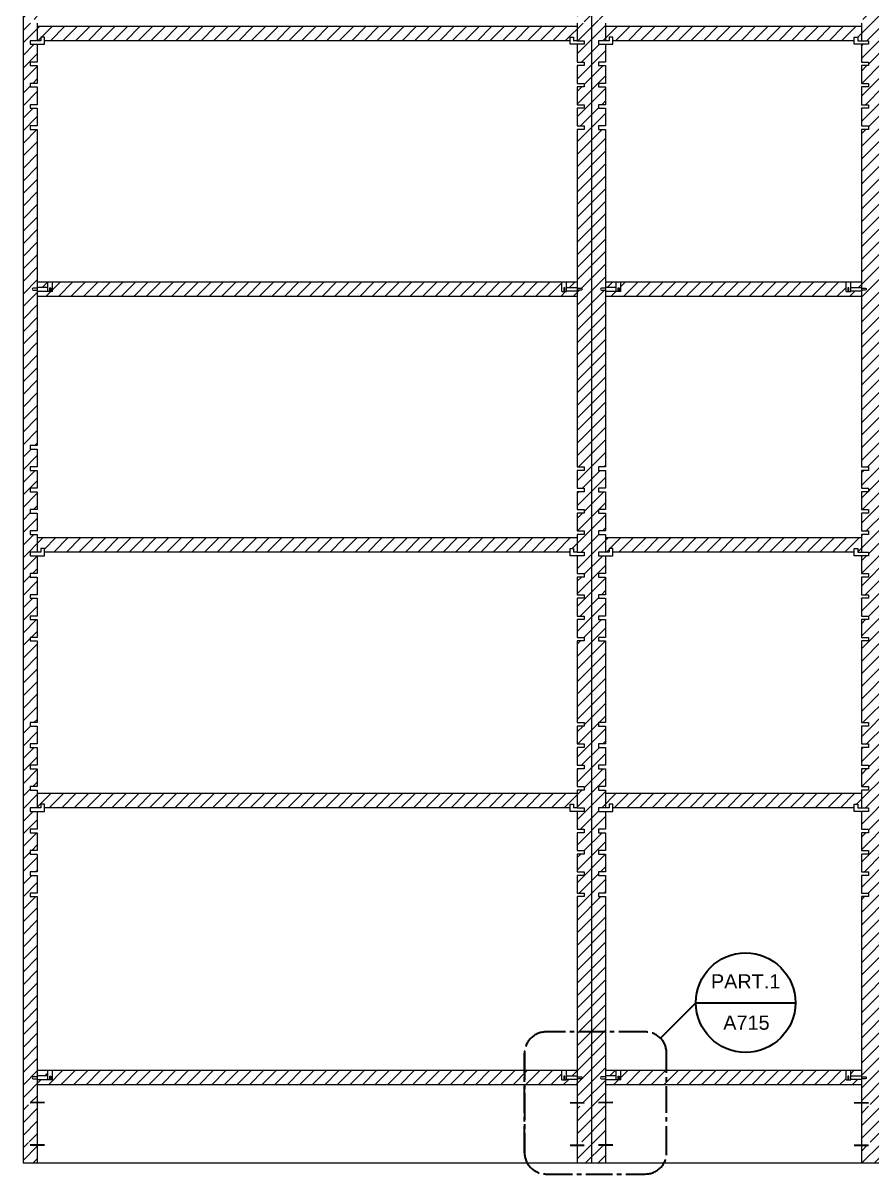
# Model space of a CAD drawing. Header units: inches. Extents: x -463 to 1011, y 264 to 964.
# Drawn here: x -74.3 to 45.2, y 344.5 to 506.6 of the extents above; entities that cross this region are included whole.
import ezdxf
from ezdxf.enums import TextEntityAlignment as Align

# ---------------------------------------------------------------- set-up
doc = ezdxf.new("R2010")
doc.units = ezdxf.units.IN
doc.header["$MEASUREMENT"] = 0
doc.linetypes.add('CENTER2', pattern=[1.125, 0.75, -0.125, 0.125, -0.125])
doc.layers.add('A-LINE-GRPH', color=7, linetype='Continuous', lineweight=13)
doc.layers.add('A-SECT A-MCUT', color=7, linetype='Continuous', lineweight=35)
doc.styles.add('ARIAL', font='Arial.ttf')

# ---------------------------------------------------------------- blocks, each defined once
blk = doc.blocks.new('SECT PARTICOLARI')
at = {"layer": 'A-SECT A-MCUT'}
for q in [(9.12, 9.36), (28.12, 14.36)]:
    blk.add_line((14.12, 14.36), q, dxfattribs=at)
at = {"layer": 'A-SECT A-MCUT', "linetype": 'CENTER2', "ltscale": 5}
blk.add_lwpolyline([(-10, -6.76, 0.414214), (-7, -9.76), (7, -9.76, 0.414214), (10, -6.76), (10, 7.24, 0.414214), (7, 10.24), (-7, 10.24, 0.414214), (-10, 7.24), (-10, -6.76), (-10, 7.24)], format="xyb", dxfattribs=at)
at = {"layer": 'A-SECT A-MCUT'}
blk.add_circle((21.12, 14.36), 7, dxfattribs=at)
at = {"style": 'ARIAL'}
blk.add_attdef('1', text='', height=2, dxfattribs=at).set_placement((21.12, 18.36), align=Align.TOP_CENTER)
blk.add_attdef('A714', (17.97, 10.55), '', height=2, dxfattribs=at)

msp = doc.modelspace()

# ---------------------------------------------------------------- hatches: boundary and pattern name
at = {"transparency": 33554569}
h = msp.add_hatch(dxfattribs=at)
h.set_pattern_fill('ANSI31', color=256, scale=10)
h.paths.add_polyline_path([(-34.5, 582.07), (-34.5, 583.07), (-70.15, 583.07), (-70.15, 581.76), (-70.8, 581.76), (-72.3, 581.83), (-72.3, 581.07), (3.7, 581.07), (3.7, 581.83), (2.2, 581.83), (2.2, 581.76), (1.55, 581.76), (1.55, 583.07), (-34.1, 583.07), (-34.1, 582.07), (-34.3, 581.77)])
h.paths.add_polyline_path([(3.7, 583.07), (2.2, 583.07), (2.2, 582.33), (3.7, 582.33)])
h.paths.add_polyline_path([(9.2, 583.07), (7.7, 583.07), (7.7, 582.33), (9.2, 582.33)], flags=17)
h.paths.add_polyline_path([(7.7, 583.07), (5.7, 583.07), (5.7, 542.07), (6.45, 542.07), (6.45, 543.57), (6.37, 543.57), (6.37, 544.22), (7.7, 544.22), (7.7, 581.94), (7.14, 581.94, -1), (7.14, 582.22), (7.7, 582.22), (7.7, 582.33)])
h.paths.add_polyline_path([(43.7, 581.83), (42.2, 581.83), (42.2, 581.76), (41.55, 581.76), (41.55, 583.07), (25.9, 583.07), (25.9, 582.07), (25.7, 581.77), (25.5, 582.07), (25.5, 583.07), (9.85, 583.07), (9.85, 581.76), (9.2, 581.76), (9.2, 581.83), (7.7, 581.83), (7.7, 581.07), (43.7, 581.07)])
h.paths.add_polyline_path([(-72.3, 583.07), (-74.3, 583.07), (-74.3, 542.07), (-73.55, 542.07), (-73.55, 543.57), (-73.63, 543.57), (-73.63, 544.22), (-72.3, 544.22), (-72.3, 581.94), (-72.86, 581.94, -1), (-72.86, 582.22), (-72.3, 582.22), (-72.3, 582.33)])
h.paths.add_polyline_path([(-70.8, 542.07), (-72.3, 542.07), (-72.3, 541.33), (-70.8, 541.33)], flags=16)
h.paths.add_polyline_path([(1.55, 542.07), (-70.15, 542.07), (-70.15, 540.76), (-70.8, 540.76), (-72.3, 540.83), (-72.3, 540.07), (3.7, 540.07), (3.7, 540.83), (2.2, 540.83), (2.2, 540.76), (1.55, 540.76)])
h.paths.add_polyline_path([(3.7, 506.07), (-72.3, 506.07), (-72.3, 504.07), (-71.8, 504.07), (-71.8, 504.57), (-71.3, 504.57), (-71.3, 504.07), (2.7, 504.07), (2.7, 504.57), (3.2, 504.57), (3.2, 504.07), (3.7, 504.07)])
h.paths.add_polyline_path([(1.55, 470.07), (-70.15, 470.07), (-70.15, 468.76), (-70.8, 468.76), (-72.3, 468.83), (-72.3, 468.07), (3.7, 468.07), (3.7, 468.83), (2.2, 468.83), (2.2, 468.76), (1.55, 468.76)])
h.paths.add_polyline_path([(-70.8, 470.07), (-72.3, 470.07), (-72.3, 469.33), (-70.8, 469.33)])
h.paths.add_polyline_path([(3.7, 470.07), (2.2, 470.07), (2.2, 469.33), (3.7, 469.33)], flags=17)
h.paths.add_polyline_path([(9.2, 470.07), (7.7, 470.07), (7.7, 469.33), (9.2, 469.33)])
h.paths.add_polyline_path([(43.7, 468.83), (42.2, 468.83), (42.2, 468.76), (41.55, 468.76), (41.55, 470.07), (9.85, 470.07), (9.85, 468.76), (9.2, 468.76), (9.2, 468.83), (7.7, 468.83), (7.7, 468.07), (43.7, 468.07)])
h.paths.add_polyline_path([(7.7, 491.57), (6.7, 491.57), (6.7, 492.07), (7.7, 492.07), (7.7, 494.57), (6.7, 494.57), (6.7, 495.07), (7.7, 495.07), (7.7, 497.57), (6.7, 497.57), (6.7, 498.07), (7.7, 498.07), (7.7, 500.57), (6.7, 500.57), (6.7, 501.07), (7.7, 501.07), (7.7, 503.57), (6.7, 503.57), (6.7, 504.07), (7.7, 504.07), (7.7, 506.57), (6.7, 506.57), (6.7, 507.07), (7.7, 507.07), (7.7, 509.57), (6.7, 509.57), (6.7, 510.07), (7.7, 510.07), (7.7, 512.57), (6.7, 512.57), (6.7, 513.07), (7.7, 513.07), (7.7, 515.57), (6.7, 515.57), (6.7, 516.07), (7.7, 516.07), (7.7, 540.94), (7.07, 540.94), (7.08, 540.95, -0.825763), (7.14, 541.22), (7.7, 541.22), (7.7, 541.33), (7.7, 542.07), (6.84, 542.07), (6.84, 541.45), (6.83, 541.46, -0.825763), (6.56, 541.51), (6.56, 542.07), (6.45, 542.07), (5.7, 542.07), (5.7, 346.07), (7.7, 346.07), (7.7, 348.57), (6.45, 348.57), (6.45, 349.07), (7.7, 349.07), (7.7, 354.07), (6.45, 354.07), (6.45, 354.57), (7.7, 354.57), (7.7, 357.94), (7.07, 357.94), (7.08, 357.95, -0.825763), (7.14, 358.22), (7.7, 358.22), (7.7, 358.33), (7.7, 383.57), (6.7, 383.57), (6.7, 384.07), (7.7, 384.07), (7.7, 386.57), (6.7, 386.57), (6.7, 387.07), (7.7, 387.07), (7.7, 389.57), (6.7, 389.57), (6.7, 390.07), (7.7, 390.07), (7.7, 392.57), (6.7, 392.57), (6.7, 393.07), (7.7, 393.07), (7.7, 395.57), (6.7, 395.57), (6.7, 396.07), (7.7, 396.07), (7.7, 398.57), (6.7, 398.57), (6.7, 399.07), (7.7, 399.07), (7.7, 401.57), (6.7, 401.57), (6.7, 402.07), (7.7, 402.07), (7.7, 404.57), (6.7, 404.57), (6.7, 405.07), (7.7, 405.07), (7.7, 407.57), (6.7, 407.57), (6.7, 408.07), (7.7, 408.07), (7.7, 419.57), (6.7, 419.57), (6.7, 420.07), (7.7, 420.07), (7.7, 422.57), (6.7, 422.57), (6.7, 423.07), (7.7, 423.07), (7.7, 425.57), (6.7, 425.57), (6.7, 426.07), (7.7, 426.07), (7.7, 428.57), (6.7, 428.57), (6.7, 429.07), (7.7, 429.07), (7.7, 431.57), (6.7, 431.57), (6.7, 432.07), (7.7, 432.07), (7.7, 434.57), (6.7, 434.57), (6.7, 435.07), (7.7, 435.07), (7.7, 437.57), (6.7, 437.57), (6.7, 438.07), (7.7, 438.07), (7.7, 440.57), (6.7, 440.57), (6.7, 441.07), (7.7, 441.07), (7.7, 443.57), (6.7, 443.57), (6.7, 444.07), (7.7, 444.07), (7.7, 468.94), (7.07, 468.94), (7.08, 468.95, -0.825763), (7.14, 469.22), (7.7, 469.22), (7.7, 469.33)])
h.paths.add_polyline_path([(5.7, 542.07), (4.95, 542.07), (4.84, 542.07), (4.84, 541.51, -1), (4.56, 541.51), (4.56, 542.07), (4.45, 542.07), (3.7, 542.07), (3.7, 541.22), (4.26, 541.22, -1), (4.26, 540.94), (3.7, 540.94), (3.7, 540.83), (3.7, 516.07), (4.7, 516.07), (4.7, 515.57), (3.7, 515.57), (3.7, 513.07), (4.7, 513.07), (4.7, 512.57), (3.7, 512.57), (3.7, 510.07), (4.7, 510.07), (4.7, 509.57), (3.7, 509.57), (3.7, 507.07), (4.7, 507.07), (4.7, 506.57), (3.7, 506.57), (3.7, 504.07), (4.7, 504.07), (4.7, 503.57), (3.7, 503.57), (3.7, 501.07), (4.7, 501.07), (4.7, 500.57), (3.7, 500.57), (3.7, 498.07), (4.7, 498.07), (4.7, 497.57), (3.7, 497.57), (3.7, 495.07), (4.7, 495.07), (4.7, 494.57), (3.7, 494.57), (3.7, 492.07), (4.7, 492.07), (4.7, 491.57), (3.7, 491.57), (3.7, 469.22), (4.26, 469.22, -1), (4.26, 468.94), (3.7, 468.94), (3.7, 468.83), (3.7, 444.07), (4.7, 444.07), (4.7, 443.57), (3.7, 443.57), (3.7, 441.07), (4.7, 441.07), (4.7, 440.57), (3.7, 440.57), (3.7, 438.07), (4.7, 438.07), (4.7, 437.57), (3.7, 437.57), (3.7, 435.07), (4.7, 435.07), (4.7, 434.57), (3.7, 434.57), (3.7, 432.07), (4.7, 432.07), (4.7, 431.57), (3.7, 431.57), (3.7, 429.07), (4.7, 429.07), (4.7, 428.57), (3.7, 428.57), (3.7, 426.07), (4.7, 426.07), (4.7, 425.57), (3.7, 425.57), (3.7, 423.07), (4.7, 423.07), (4.7, 422.57), (3.7, 422.57), (3.7, 420.07), (4.7, 420.07), (4.7, 419.57), (3.7, 419.57), (3.7, 408.07), (4.7, 408.07), (4.7, 407.57), (3.7, 407.57), (3.7, 405.07), (4.7, 405.07), (4.7, 404.57), (3.7, 404.57), (3.7, 402.07), (4.7, 402.07), (4.7, 401.57), (3.7, 401.57), (3.7, 399.07), (4.7, 399.07), (4.7, 398.57), (3.7, 398.57), (3.7, 396.07), (4.7, 396.07), (4.7, 395.57), (3.7, 395.57), (3.7, 393.07), (4.7, 393.07), (4.7, 392.57), (3.7, 392.57), (3.7, 390.07), (4.7, 390.07), (4.7, 389.57), (3.7, 389.57), (3.7, 387.07), (4.7, 387.07), (4.7, 386.57), (3.7, 386.57), (3.7, 384.07), (4.7, 384.07), (4.7, 383.57), (3.7, 383.57), (3.7, 358.22), (4.26, 358.22, -1), (4.26, 357.94), (3.7, 357.94), (3.7, 357.83), (3.7, 354.57), (4.95, 354.57), (4.95, 354.07), (3.7, 354.07), (3.7, 349.07), (4.95, 349.07), (4.95, 348.57), (3.7, 348.57), (3.7, 346.07), (5.7, 346.07)])
h.paths.add_polyline_path([(43.7, 506.07), (7.7, 506.07), (7.7, 504.07), (8.2, 504.07), (8.2, 504.57), (8.7, 504.57), (8.7, 504.07), (42.7, 504.07), (42.7, 504.57), (43.2, 504.57), (43.2, 504.07), (43.7, 504.07)])
h.paths.add_polyline_path([(3.7, 542.07), (2.2, 542.07), (2.2, 541.33), (3.7, 541.33)])
h.paths.add_polyline_path([(5.7, 583.07), (3.7, 583.07), (3.7, 582.22), (4.26, 582.22, -1), (4.26, 581.94), (3.7, 581.94), (3.7, 581.83), (3.7, 544.22), (5.02, 544.22), (5.02, 543.57), (4.95, 543.57), (4.95, 542.07), (5.7, 542.07)])
h.paths.add_polyline_path([(4.45, 543.57), (3.7, 543.57), (3.7, 542.07), (4.45, 542.07)], flags=17)
h.paths.add_polyline_path([(7.7, 543.57), (6.95, 543.57), (6.95, 542.07), (7.7, 542.07)], flags=17)
h.paths.add_polyline_path([(9.2, 542.07), (7.7, 542.07), (7.7, 541.33), (9.2, 541.33)])
h.paths.add_polyline_path([(41.55, 542.07), (9.85, 542.07), (9.85, 540.76), (9.2, 540.76), (9.2, 540.83), (7.7, 540.83), (7.7, 540.07), (43.7, 540.07), (43.7, 540.83), (42.2, 540.83), (42.2, 540.76), (41.55, 540.76)])
h.paths.add_polyline_path([(-72.3, 540.94), (-72.93, 540.94), (-72.92, 540.95, -0.825763), (-72.86, 541.22), (-72.3, 541.22), (-72.3, 541.33), (-72.3, 542.07), (-73.16, 542.07), (-73.16, 541.45), (-73.17, 541.46, -0.825763), (-73.44, 541.51), (-73.44, 542.07), (-73.55, 542.07), (-74.3, 542.07), (-74.3, 346.07), (-72.3, 346.07), (-72.3, 348.57), (-73.55, 348.57), (-73.55, 349.07), (-72.3, 349.07), (-72.3, 354.07), (-73.55, 354.07), (-73.55, 354.57), (-72.3, 354.57), (-72.3, 357.94), (-72.93, 357.94), (-72.92, 357.95, -0.825763), (-72.86, 358.22), (-72.3, 358.22), (-72.3, 358.33), (-72.3, 383.57), (-73.3, 383.57), (-73.3, 384.07), (-72.3, 384.07), (-72.3, 386.57), (-73.3, 386.57), (-73.3, 387.07), (-72.3, 387.07), (-72.3, 389.57), (-73.3, 389.57), (-73.3, 390.07), (-72.3, 390.07), (-72.3, 392.57), (-73.3, 392.57), (-73.3, 393.07), (-72.3, 393.07), (-72.3, 395.57), (-73.3, 395.57), (-73.3, 396.07), (-72.3, 396.07), (-72.3, 398.57), (-73.3, 398.57), (-73.3, 399.07), (-72.3, 399.07), (-72.3, 401.57), (-73.3, 401.57), (-73.3, 402.07), (-72.3, 402.07), (-72.3, 404.57), (-73.3, 404.57), (-73.3, 405.07), (-72.3, 405.07), (-72.3, 407.57), (-73.3, 407.57), (-73.3, 408.07), (-72.3, 408.07), (-72.3, 419.57), (-73.3, 419.57), (-73.3, 420.07), (-72.3, 420.07), (-72.3, 422.57), (-73.3, 422.57), (-73.3, 423.07), (-72.3, 423.07), (-72.3, 425.57), (-73.3, 425.57), (-73.3, 426.07), (-72.3, 426.07), (-72.3, 428.57), (-73.3, 428.57), (-73.3, 429.07), (-72.3, 429.07), (-72.3, 431.57), (-73.3, 431.57), (-73.3, 432.07), (-72.3, 432.07), (-72.3, 434.57), (-73.3, 434.57), (-73.3, 435.07), (-72.3, 435.07), (-72.3, 437.57), (-73.3, 437.57), (-73.3, 438.07), (-72.3, 438.07), (-72.3, 440.57), (-73.3, 440.57), (-73.3, 441.07), (-72.3, 441.07), (-72.3, 443.57), (-73.3, 443.57), (-73.3, 444.07), (-72.3, 444.07), (-72.3, 446.57), (-73.3, 446.57), (-73.3, 447.07), (-72.3, 447.07), (-72.3, 468.94), (-72.93, 468.94), (-72.92, 468.95, -0.825763), (-72.86, 469.22), (-72.3, 469.22), (-72.3, 469.33), (-72.3, 491.57), (-73.3, 491.57), (-73.3, 492.07), (-72.3, 492.07), (-72.3, 494.57), (-73.3, 494.57), (-73.3, 495.07), (-72.3, 495.07), (-72.3, 497.57), (-73.3, 497.57), (-73.3, 498.07), (-72.3, 498.07), (-72.3, 500.57), (-73.3, 500.57), (-73.3, 501.07), (-72.3, 501.07), (-72.3, 503.57), (-73.3, 503.57), (-73.3, 504.07), (-72.3, 504.07), (-72.3, 506.57), (-73.3, 506.57), (-73.3, 507.07), (-72.3, 507.07), (-72.3, 509.57), (-73.3, 509.57), (-73.3, 510.07), (-72.3, 510.07), (-72.3, 512.57), (-73.3, 512.57), (-73.3, 513.07), (-72.3, 513.07), (-72.3, 515.57), (-73.3, 515.57), (-73.3, 516.07), (-72.3, 516.07)])
h.paths.add_polyline_path([(-72.3, 543.57), (-73.05, 543.57), (-73.05, 542.07), (-72.3, 542.07)], flags=17)
h.paths.add_polyline_path([(-70.8, 583.07), (-72.3, 583.07), (-72.3, 582.33), (-70.8, 582.33)], flags=17)
h.paths.add_polyline_path([(3.7, 434.07), (-72.3, 434.07), (-72.3, 432.07), (-71.8, 432.07), (-71.8, 432.57), (-71.3, 432.57), (-71.3, 432.07), (2.7, 432.07), (2.7, 432.57), (3.2, 432.57), (3.2, 432.07), (3.7, 432.07)])
h.paths.add_polyline_path([(3.7, 398.07), (-72.3, 398.07), (-72.3, 396.07), (-71.8, 396.07), (-71.8, 396.57), (-71.3, 396.57), (-71.3, 396.07), (2.7, 396.07), (2.7, 396.57), (3.2, 396.57), (3.2, 396.07), (3.7, 396.07)])
h.paths.add_polyline_path([(-70.8, 359.07), (-72.3, 359.07), (-72.3, 358.33), (-70.8, 358.33)], flags=17)
h.paths.add_polyline_path([(1.55, 359.07), (-70.15, 359.07), (-70.15, 357.76), (-70.8, 357.76), (-70.8, 357.83), (-72.3, 357.83), (-72.3, 357.07), (3.7, 357.07), (3.7, 357.83), (2.2, 357.83), (2.2, 357.76), (1.55, 357.76)])
h.paths.add_polyline_path([(3.7, 359.07), (2.2, 359.07), (2.2, 358.33), (3.7, 358.33)], flags=17)
h.paths.add_polyline_path([(9.2, 359.07), (7.7, 359.07), (7.7, 358.33), (9.2, 358.33)], flags=17)
h.paths.add_polyline_path([(41.55, 359.07), (9.85, 359.07), (9.85, 357.76), (9.2, 357.76), (9.2, 357.83), (7.7, 357.83), (7.7, 357.07), (43.7, 357.07), (43.7, 357.83), (42.2, 357.83), (42.2, 357.76), (41.55, 357.76)])
h.paths.add_polyline_path([(43.7, 359.07), (42.2, 359.07), (42.2, 358.33), (43.7, 358.33)], flags=17)
h.paths.add_polyline_path([(49.2, 359.07), (47.7, 359.07), (47.7, 358.33), (49.2, 358.33)], flags=17)
h.paths.add_polyline_path([(45.7, 542.07), (44.84, 542.07), (44.84, 541.51, -1), (44.56, 541.51), (44.56, 542.07), (44.45, 542.07), (43.7, 542.07), (43.7, 541.22), (44.26, 541.22, -1), (44.26, 540.94), (43.7, 540.94), (43.7, 516.07), (44.7, 516.07), (44.7, 515.57), (43.7, 515.57), (43.7, 513.07), (44.7, 513.07), (44.7, 512.57), (43.7, 512.57), (43.7, 510.07), (44.7, 510.07), (44.7, 509.57), (43.7, 509.57), (43.7, 507.07), (44.7, 507.07), (44.7, 506.57), (43.7, 506.57), (43.7, 504.07), (44.7, 504.07), (44.7, 503.57), (43.7, 503.57), (43.7, 501.07), (44.7, 501.07), (44.7, 500.57), (43.7, 500.57), (43.7, 498.07), (44.7, 498.07), (44.7, 497.57), (43.7, 497.57), (43.7, 495.07), (44.7, 495.07), (44.7, 494.57), (43.7, 494.57), (43.7, 492.07), (44.7, 492.07), (44.7, 491.57), (43.7, 491.57), (43.7, 469.22), (44.26, 469.22, -1), (44.26, 468.94), (43.7, 468.94), (43.7, 444.07), (44.7, 444.07), (44.7, 443.57), (43.7, 443.57), (43.7, 441.07), (44.7, 441.07), (44.7, 440.57), (43.7, 440.57), (43.7, 438.07), (44.7, 438.07), (44.7, 437.57), (43.7, 437.57), (43.7, 435.07), (44.7, 435.07), (44.7, 434.57), (43.7, 434.57), (43.7, 432.07), (44.7, 432.07), (44.7, 431.57), (43.7, 431.57), (43.7, 429.07), (44.7, 429.07), (44.7, 428.57), (43.7, 428.57), (43.7, 426.07), (44.7, 426.07), (44.7, 425.57), (43.7, 425.57), (43.7, 423.07), (44.7, 423.07), (44.7, 422.57), (43.7, 422.57), (43.7, 420.07), (44.7, 420.07), (44.7, 419.57), (43.7, 419.57), (43.7, 408.07), (44.7, 408.07), (44.7, 407.57), (43.7, 407.57), (43.7, 405.07), (44.7, 405.07), (44.7, 404.57), (43.7, 404.57), (43.7, 402.07), (44.7, 402.07), (44.7, 401.57), (43.7, 401.57), (43.7, 399.07), (44.7, 399.07), (44.7, 398.57), (43.7, 398.57), (43.7, 396.07), (44.7, 396.07), (44.7, 395.57), (43.7, 395.57), (43.7, 393.07), (44.7, 393.07), (44.7, 392.57), (43.7, 392.57), (43.7, 390.07), (44.7, 390.07), (44.7, 389.57), (43.7, 389.57), (43.7, 387.07), (44.7, 387.07), (44.7, 386.57), (43.7, 386.57), (43.7, 384.07), (44.7, 384.07), (44.7, 383.57), (43.7, 383.57), (43.7, 358.22), (44.26, 358.22, -1), (44.26, 357.94), (43.7, 357.94), (43.7, 354.57), (44.95, 354.57), (44.95, 354.07), (43.7, 354.07), (43.7, 349.07), (44.95, 349.07), (44.95, 348.57), (43.7, 348.57), (43.7, 346.07), (45.7, 346.07)])
h.paths.add_polyline_path([(47.7, 383.57), (46.7, 383.57), (46.7, 384.07), (47.7, 384.07), (47.7, 386.57), (46.7, 386.57), (46.7, 387.07), (47.7, 387.07), (47.7, 389.57), (46.7, 389.57), (46.7, 390.07), (47.7, 390.07), (47.7, 392.57), (46.7, 392.57), (46.7, 393.07), (47.7, 393.07), (47.7, 395.57), (46.7, 395.57), (46.7, 396.07), (47.7, 396.07), (47.7, 398.57), (46.7, 398.57), (46.7, 399.07), (47.7, 399.07), (47.7, 401.57), (46.7, 401.57), (46.7, 402.07), (47.7, 402.07), (47.7, 404.57), (46.7, 404.57), (46.7, 405.07), (47.7, 405.07), (47.7, 407.57), (46.7, 407.57), (46.7, 408.07), (47.7, 408.07), (47.7, 419.57), (46.7, 419.57), (46.7, 420.07), (47.7, 420.07), (47.7, 422.57), (46.7, 422.57), (46.7, 423.07), (47.7, 423.07), (47.7, 425.57), (46.7, 425.57), (46.7, 426.07), (47.7, 426.07), (47.7, 428.57), (46.7, 428.57), (46.7, 429.07), (47.7, 429.07), (47.7, 431.57), (46.7, 431.57), (46.7, 432.07), (47.7, 432.07), (47.7, 434.57), (46.7, 434.57), (46.7, 435.07), (47.7, 435.07), (47.7, 437.57), (46.7, 437.57), (46.7, 438.07), (47.7, 438.07), (47.7, 440.57), (46.7, 440.57), (46.7, 441.07), (47.7, 441.07), (47.7, 443.57), (46.7, 443.57), (46.7, 444.07), (47.7, 444.07), (47.7, 468.94), (47.07, 468.94), (47.08, 468.95, -0.825763), (47.14, 469.22), (47.7, 469.22), (47.7, 491.57), (46.7, 491.57), (46.7, 492.07), (47.7, 492.07), (47.7, 494.57), (46.7, 494.57), (46.7, 495.07), (47.7, 495.07), (47.7, 497.57), (46.7, 497.57), (46.7, 498.07), (47.7, 498.07), (47.7, 500.57), (46.7, 500.57), (46.7, 501.07), (47.7, 501.07), (47.7, 503.57), (46.7, 503.57), (46.7, 504.07), (47.7, 504.07), (47.7, 506.57), (46.7, 506.57), (46.7, 507.07), (47.7, 507.07), (47.7, 509.57), (46.7, 509.57), (46.7, 510.07), (47.7, 510.07), (47.7, 512.57), (46.7, 512.57), (46.7, 513.07), (47.7, 513.07), (47.7, 515.57), (46.7, 515.57), (46.7, 516.07), (47.7, 516.07), (47.7, 540.94), (47.07, 540.94), (47.08, 540.95, -0.825763), (47.14, 541.22), (47.7, 541.22), (47.7, 542.07), (46.84, 542.07), (46.84, 541.45), (46.83, 541.46, -0.825763), (46.56, 541.51), (46.56, 542.07), (46.45, 542.07), (45.7, 542.07), (45.7, 346.07), (47.7, 346.07), (47.7, 348.57), (46.45, 348.57), (46.45, 349.07), (47.7, 349.07), (47.7, 354.07), (46.45, 354.07), (46.45, 354.57), (47.7, 354.57), (47.7, 357.94), (47.07, 357.94), (47.08, 357.95, -0.825763), (47.14, 358.22), (47.7, 358.22)])
h.paths.add_polyline_path([(121.55, 359.07), (49.85, 359.07), (49.85, 357.76), (49.2, 357.76), (49.2, 357.83), (47.7, 357.83), (47.7, 357.07), (123.7, 357.07), (123.7, 357.83), (122.2, 357.83), (122.2, 357.76), (121.55, 357.76)])
h.paths.add_polyline_path([(123.7, 359.07), (122.2, 359.07), (122.2, 358.33), (123.7, 358.33)])
h.paths.add_polyline_path([(125.7, 542.07), (124.84, 542.07), (124.84, 541.51, -1), (124.56, 541.51), (124.56, 542.07), (124.45, 542.07), (123.7, 542.07), (123.7, 541.22), (124.26, 541.22, -1), (124.26, 540.94), (123.7, 540.94), (123.7, 516.07), (124.7, 516.07), (124.7, 515.57), (123.7, 515.57), (123.7, 513.07), (124.7, 513.07), (124.7, 512.57), (123.7, 512.57), (123.7, 510.07), (124.7, 510.07), (124.7, 509.57), (123.7, 509.57), (123.7, 507.07), (124.7, 507.07), (124.7, 506.57), (123.7, 506.57), (123.7, 504.07), (124.7, 504.07), (124.7, 503.57), (123.7, 503.57), (123.7, 501.07), (124.7, 501.07), (124.7, 500.57), (123.7, 500.57), (123.7, 498.07), (124.7, 498.07), (124.7, 497.57), (123.7, 497.57), (123.7, 495.07), (124.7, 495.07), (124.7, 494.57), (123.7, 494.57), (123.7, 492.07), (124.7, 492.07), (124.7, 491.57), (123.7, 491.57), (123.7, 469.22), (124.26, 469.22, -1), (124.26, 468.94), (123.7, 468.94), (123.7, 447.07), (124.7, 447.07), (124.7, 446.57), (123.7, 446.57), (123.7, 444.07), (124.7, 444.07), (124.7, 443.57), (123.7, 443.57), (123.7, 441.07), (124.7, 441.07), (124.7, 440.57), (123.7, 440.57), (123.7, 438.07), (124.7, 438.07), (124.7, 437.57), (123.7, 437.57), (123.7, 435.07), (124.7, 435.07), (124.7, 434.57), (123.7, 434.57), (123.7, 432.07), (124.7, 432.07), (124.7, 431.57), (123.7, 431.57), (123.7, 429.07), (124.7, 429.07), (124.7, 428.57), (123.7, 428.57), (123.7, 426.07), (124.7, 426.07), (124.7, 425.57), (123.7, 425.57), (123.7, 423.07), (124.7, 423.07), (124.7, 422.57), (123.7, 422.57), (123.7, 420.07), (124.7, 420.07), (124.7, 419.57), (123.7, 419.57), (123.7, 408.07), (124.7, 408.07), (124.7, 407.57), (123.7, 407.57), (123.7, 405.07), (124.7, 405.07), (124.7, 404.57), (123.7, 404.57), (123.7, 402.07), (124.7, 402.07), (124.7, 401.57), (123.7, 401.57), (123.7, 399.07), (124.7, 399.07), (124.7, 398.57), (123.7, 398.57), (123.7, 396.07), (124.7, 396.07), (124.7, 395.57), (123.7, 395.57), (123.7, 393.07), (124.7, 393.07), (124.7, 392.57), (123.7, 392.57), (123.7, 390.07), (124.7, 390.07), (124.7, 389.57), (123.7, 389.57), (123.7, 387.07), (124.7, 387.07), (124.7, 386.57), (123.7, 386.57), (123.7, 384.07), (124.7, 384.07), (124.7, 383.57), (123.7, 383.57), (123.7, 358.22), (124.26, 358.22, -1), (124.26, 357.94), (123.7, 357.94), (123.7, 354.57), (124.95, 354.57), (124.95, 354.07), (123.7, 354.07), (123.7, 349.07), (124.95, 349.07), (124.95, 348.57), (123.7, 348.57), (123.7, 346.07), (125.7, 346.07)])
h.paths.add_polyline_path([(123.7, 398.07), (47.7, 398.07), (47.7, 396.07), (48.2, 396.07), (48.2, 396.57), (48.7, 396.57), (48.7, 396.07), (122.7, 396.07), (122.7, 396.57), (123.2, 396.57), (123.2, 396.07), (123.7, 396.07)])
h.paths.add_polyline_path([(43.7, 398.07), (7.7, 398.07), (7.7, 396.07), (8.2, 396.07), (8.2, 396.57), (8.7, 396.57), (8.7, 396.07), (42.7, 396.07), (42.7, 396.57), (43.2, 396.57), (43.2, 396.07), (43.7, 396.07)])
h.paths.add_polyline_path([(43.7, 434.07), (7.7, 434.07), (7.7, 432.07), (8.2, 432.07), (8.2, 432.57), (8.7, 432.57), (8.7, 432.07), (42.7, 432.07), (42.7, 432.57), (43.2, 432.57), (43.2, 432.07), (43.7, 432.07)])
h.paths.add_polyline_path([(123.7, 434.07), (47.7, 434.07), (47.7, 432.07), (48.2, 432.07), (48.2, 432.57), (48.7, 432.57), (48.7, 432.07), (122.7, 432.07), (122.7, 432.57), (123.2, 432.57), (123.2, 432.07), (123.7, 432.07)])
h.paths.add_polyline_path([(43.7, 470.07), (42.2, 470.07), (42.2, 469.33), (43.7, 469.33)], flags=17)
h.paths.add_polyline_path([(49.2, 470.07), (47.7, 470.07), (47.7, 469.33), (49.2, 469.33)], flags=17)
h.paths.add_polyline_path([(121.55, 470.07), (49.85, 470.07), (49.85, 468.76), (49.2, 468.76), (49.2, 468.83), (47.7, 468.83), (47.7, 468.07), (123.7, 468.07), (123.7, 468.83), (122.2, 468.83), (122.2, 468.76), (121.55, 468.76)])
h.paths.add_polyline_path([(123.7, 506.07), (47.7, 506.07), (47.7, 504.07), (48.2, 504.07), (48.2, 504.57), (48.7, 504.57), (48.7, 504.07), (122.7, 504.07), (122.7, 504.57), (123.2, 504.57), (123.2, 504.07), (123.7, 504.07)])
h.paths.add_polyline_path([(43.7, 542.07), (42.2, 542.07), (42.2, 541.33), (43.7, 541.33)], flags=17)
h.paths.add_polyline_path([(44.45, 543.57), (43.7, 543.57), (43.7, 542.07), (44.45, 542.07)], flags=17)
h.paths.add_polyline_path([(47.7, 543.57), (46.95, 543.57), (46.95, 542.07), (47.7, 542.07)], flags=17)
h.paths.add_polyline_path([(49.2, 542.07), (47.7, 542.07), (47.7, 541.33), (49.2, 541.33)], flags=17)
h.paths.add_polyline_path([(121.55, 542.07), (49.85, 542.07), (49.85, 540.76), (49.2, 540.76), (49.2, 540.83), (47.7, 540.83), (47.7, 540.07), (123.7, 540.07), (123.7, 540.83), (122.2, 540.83), (122.2, 540.76), (121.55, 540.76)])
h.paths.add_polyline_path([(45.7, 583.07), (43.7, 583.07), (43.7, 582.22), (44.26, 582.22, -1), (44.26, 581.94), (43.7, 581.94), (43.7, 544.22), (45.02, 544.22), (45.02, 543.57), (44.95, 543.57), (44.95, 542.07), (45.7, 542.07)])
h.paths.add_polyline_path([(47.7, 581.94), (47.07, 581.94), (47.08, 581.95, -0.825763), (47.14, 582.22), (47.7, 582.22), (47.7, 583.07), (45.7, 583.07), (45.7, 542.07), (46.45, 542.07), (46.45, 543.57), (46.37, 543.57), (46.37, 544.22), (47.7, 544.22)])
h.paths.add_polyline_path([(124.45, 543.57), (123.7, 543.57), (123.7, 542.07), (124.45, 542.07)], flags=17)
h.paths.add_polyline_path([(123.7, 542.07), (122.2, 542.07), (122.2, 541.33), (123.7, 541.33)], flags=17)
h.paths.add_polyline_path([(125.7, 583.07), (123.7, 583.07), (123.7, 582.22), (124.26, 582.22, -1), (124.26, 581.94), (123.7, 581.94), (123.7, 544.22), (125.02, 544.22), (125.02, 543.57), (124.95, 543.57), (124.95, 542.07), (125.7, 542.07)])
h.paths.add_polyline_path([(123.7, 583.07), (122.2, 583.07), (122.2, 582.33), (123.7, 582.33)], flags=17)
h.paths.add_polyline_path([(121.55, 583.07), (85.9, 583.07), (85.9, 582.07), (85.7, 581.77), (85.5, 582.07), (85.5, 583.07), (49.85, 583.07), (49.85, 581.76), (49.2, 581.76), (49.2, 581.83), (47.7, 581.83), (47.7, 581.07), (123.7, 581.07), (123.7, 581.83), (122.2, 581.83), (122.2, 581.76), (121.55, 581.76)])
h.paths.add_polyline_path([(86.95, 583.37), (86.2, 583.37), (86.2, 583.07), (86.95, 583.07)])
h.paths.add_polyline_path([(85.2, 583.37), (84.45, 583.37), (84.45, 583.07), (85.2, 583.07)])
h.paths.add_polyline_path([(43.7, 583.07), (42.2, 583.07), (42.2, 582.33), (43.7, 582.33)], flags=17)
h.paths.add_polyline_path([(49.2, 583.07), (47.7, 583.07), (47.7, 582.33), (49.2, 582.33)])
h.paths.add_polyline_path([(25.2, 583.37), (24.45, 583.37), (24.45, 583.07), (25.2, 583.07)])
h.paths.add_polyline_path([(26.95, 583.37), (26.2, 583.37), (26.2, 583.07), (26.95, 583.07)])
h.paths.add_polyline_path([(-34.8, 583.37), (-35.55, 583.37), (-35.55, 583.07), (-34.8, 583.07)])
h.paths.add_polyline_path([(-33.05, 583.37), (-33.8, 583.37), (-33.8, 583.07), (-33.05, 583.07)])

# ---------------------------------------------------------------- linework, layer by layer
for p, q in [((-74.3, 583.07), (-74.3, 346.07)), ((5.7, 583.07), (5.7, 346.07)), ((-72.3, 506.57), (-72.3, 504.07)), ((3.7, 506.07), (-72.3, 506.07)), ((3.7, 506.57), (3.7, 504.07)), ((3.7, 506.57), (3.7, 504.07)), ((7.7, 506.57), (7.7, 504.07)), ((7.7, 506.57), (7.7, 504.07)), ((43.7, 506.07), (7.7, 506.07)), ((43.7, 506.57), (43.7, 504.07)), ((43.7, 506.57), (43.7, 504.07)), ((-72.3, 504.07), (-73.3, 504.07)), ((-73.3, 504.07), (-73.3, 503.57)), ((-71.8, 504.07), (-72.3, 504.07)), ((-71.3, 504.57), (-71.8, 504.57)), ((-71.8, 504.57), (-71.8, 504.07)), ((-71.3, 503.57), (-71.3, 504.57)), ((2.7, 504.07), (-71.3, 504.07)), ((2.7, 503.57), (2.7, 504.57)), ((2.7, 504.57), (3.2, 504.57)), ((3.2, 504.57), (3.2, 504.07)), ((3.7, 504.07), (3.2, 504.07)), ((3.7, 504.07), (3.2, 504.07)), ((3.7, 504.07), (4.7, 504.07)), ((4.7, 504.07), (4.7, 503.57)), ((7.7, 504.07), (6.7, 504.07)), ((6.7, 504.07), (6.7, 503.57)), ((8.2, 504.07), (7.7, 504.07)), ((8.2, 504.07), (7.7, 504.07)), ((8.7, 504.57), (8.2, 504.57)), ((8.2, 504.57), (8.2, 504.07)), ((8.7, 503.57), (8.7, 504.57)), ((42.7, 504.07), (8.7, 504.07)), ((42.7, 503.57), (42.7, 504.57)), ((42.7, 504.57), (43.2, 504.57)), ((43.2, 504.57), (43.2, 504.07)), ((43.2, 504.07), (43.7, 504.07)), ((43.2, 504.07), (43.7, 504.07)), ((43.7, 504.07), (44.7, 504.07)), ((44.7, 504.07), (44.7, 503.57)), ((-73.3, 503.57), (-72.3, 503.57)), ((-72.3, 503.57), (-71.3, 503.57)), ((-72.3, 503.57), (-72.3, 501.07)), ((3.7, 503.57), (2.7, 503.57)), ((3.7, 503.57), (3.7, 501.07)), ((4.7, 503.57), (3.7, 503.57)), ((3.7, 503.57), (3.7, 501.07)), ((6.7, 503.57), (7.7, 503.57)), ((7.7, 503.57), (7.7, 501.07)), ((7.7, 503.57), (8.7, 503.57)), ((7.7, 503.57), (7.7, 501.07)), ((43.7, 503.57), (42.7, 503.57)), ((43.7, 503.57), (43.7, 501.07)), ((43.7, 503.57), (43.7, 501.07)), ((44.7, 503.57), (43.7, 503.57)), ((-72.3, 501.07), (-73.3, 501.07)), ((-73.3, 501.07), (-73.3, 500.57)), ((3.7, 501.07), (4.7, 501.07)), ((4.7, 501.07), (4.7, 500.57)), ((7.7, 501.07), (6.7, 501.07)), ((6.7, 501.07), (6.7, 500.57)), ((43.7, 501.07), (44.7, 501.07)), ((44.7, 501.07), (44.7, 500.57)), ((-73.3, 500.57), (-72.3, 500.57)), ((-72.3, 500.57), (-72.3, 498.07)), ((3.7, 500.57), (3.7, 498.07)), ((4.7, 500.57), (3.7, 500.57)), ((3.7, 500.57), (3.7, 498.07)), ((6.7, 500.57), (7.7, 500.57)), ((7.7, 500.57), (7.7, 498.07)), ((7.7, 500.57), (7.7, 498.07)), ((43.7, 500.57), (43.7, 498.07)), ((43.7, 500.57), (43.7, 498.07)), ((44.7, 500.57), (43.7, 500.57)), ((-72.3, 498.07), (-73.3, 498.07)), ((-73.3, 498.07), (-73.3, 497.57)), ((-73.3, 497.57), (-72.3, 497.57)), ((-72.3, 497.57), (-72.3, 495.07)), ((3.7, 498.07), (4.7, 498.07)), ((3.7, 497.57), (3.7, 495.07)), ((4.7, 497.57), (3.7, 497.57)), ((3.7, 497.57), (3.7, 495.07)), ((4.7, 498.07), (4.7, 497.57)), ((7.7, 498.07), (6.7, 498.07)), ((6.7, 498.07), (6.7, 497.57)), ((6.7, 497.57), (7.7, 497.57)), ((7.7, 497.57), (7.7, 495.07)), ((7.7, 497.57), (7.7, 495.07)), ((43.7, 498.07), (44.7, 498.07)), ((43.7, 497.57), (43.7, 495.07)), ((43.7, 497.57), (43.7, 495.07)), ((44.7, 497.57), (43.7, 497.57)), ((44.7, 498.07), (44.7, 497.57)), ((-72.3, 495.07), (-73.3, 495.07)), ((-73.3, 495.07), (-73.3, 494.57)), ((-73.3, 494.57), (-72.3, 494.57)), ((-72.3, 494.57), (-72.3, 492.07)), ((3.7, 495.07), (4.7, 495.07)), ((3.7, 494.57), (3.7, 492.07)), ((4.7, 494.57), (3.7, 494.57)), ((3.7, 494.57), (3.7, 492.07)), ((4.7, 495.07), (4.7, 494.57)), ((7.7, 495.07), (6.7, 495.07)), ((6.7, 495.07), (6.7, 494.57)), ((6.7, 494.57), (7.7, 494.57)), ((7.7, 494.57), (7.7, 492.07)), ((7.7, 494.57), (7.7, 492.07)), ((43.7, 495.07), (44.7, 495.07)), ((43.7, 494.57), (43.7, 492.07)), ((43.7, 494.57), (43.7, 492.07)), ((44.7, 494.57), (43.7, 494.57)), ((44.7, 495.07), (44.7, 494.57)), ((-72.3, 492.07), (-73.3, 492.07)), ((-73.3, 492.07), (-73.3, 491.57)), ((-73.3, 491.57), (-72.3, 491.57)), ((-72.3, 491.57), (-72.3, 447.07)), ((3.7, 492.07), (4.7, 492.07)), ((4.7, 491.57), (3.7, 491.57)), ((3.7, 491.57), (3.7, 444.07)), ((4.7, 492.07), (4.7, 491.57)), ((7.7, 492.07), (6.7, 492.07)), ((6.7, 492.07), (6.7, 491.57)), ((6.7, 491.57), (7.7, 491.57)), ((7.7, 491.57), (7.7, 444.07)), ((43.7, 492.07), (44.7, 492.07)), ((43.7, 491.57), (43.7, 444.07)), ((44.7, 491.57), (43.7, 491.57)), ((44.7, 492.07), (44.7, 491.57)), ((3.7, 470.07), (-72.3, 470.07)), ((-70.8, 469.33), (-70.8, 470.07)), ((-70.15, 468.76), (-70.15, 470.07)), ((1.55, 468.76), (1.55, 470.07)), ((2.2, 469.33), (2.2, 470.07)), ((43.7, 470.07), (7.7, 470.07)), ((9.2, 469.33), (9.2, 470.07)), ((9.85, 468.76), (9.85, 470.07)), ((41.55, 468.76), (41.55, 470.07)), ((42.2, 469.33), (42.2, 470.07)), ((-70.8, 468.76), (-70.8, 468.83)), ((-70.15, 468.76), (-70.8, 468.76)), ((-70.4, 469.17), (-70.55, 469.17)), ((-70.4, 469), (-70.55, 469)), ((1.55, 468.76), (2.2, 468.76)), ((1.8, 469.17), (1.95, 469.17)), ((1.8, 469), (1.95, 469)), ((2.2, 468.76), (2.2, 468.83)), ((9.2, 468.76), (9.2, 468.83)), ((9.85, 468.76), (9.2, 468.76)), ((9.6, 469.17), (9.45, 469.17)), ((9.6, 469), (9.45, 469)), ((41.55, 468.76), (42.2, 468.76)), ((41.8, 469.17), (41.95, 469.17)), ((41.8, 469), (41.95, 469)), ((42.2, 468.76), (42.2, 468.83)), ((3.7, 468.07), (-72.3, 468.07)), ((43.7, 468.07), (7.7, 468.07)), ((-72.3, 447.07), (-73.3, 447.07)), ((-73.3, 447.07), (-73.3, 446.57)), ((-73.3, 446.57), (-72.3, 446.57)), ((-72.3, 446.57), (-72.3, 444.07)), ((-72.3, 444.07), (-73.3, 444.07)), ((-73.3, 444.07), (-73.3, 443.57)), ((3.7, 444.07), (4.7, 444.07)), ((4.7, 444.07), (4.7, 443.57)), ((7.7, 444.07), (6.7, 444.07)), ((6.7, 444.07), (6.7, 443.57)), ((43.7, 444.07), (44.7, 444.07)), ((44.7, 444.07), (44.7, 443.57)), ((-73.3, 443.57), (-72.3, 443.57)), ((-72.3, 443.57), (-72.3, 441.07)), ((3.7, 443.57), (3.7, 441.07)), ((4.7, 443.57), (3.7, 443.57)), ((3.7, 443.57), (3.7, 441.07)), ((6.7, 443.57), (7.7, 443.57)), ((7.7, 443.57), (7.7, 441.07)), ((7.7, 443.57), (7.7, 441.07)), ((43.7, 443.57), (43.7, 441.07)), ((43.7, 443.57), (43.7, 441.07)), ((44.7, 443.57), (43.7, 443.57)), ((-72.3, 441.07), (-73.3, 441.07)), ((-73.3, 441.07), (-73.3, 440.57)), ((3.7, 441.07), (4.7, 441.07)), ((4.7, 441.07), (4.7, 440.57)), ((7.7, 441.07), (6.7, 441.07)), ((6.7, 441.07), (6.7, 440.57)), ((43.7, 441.07), (44.7, 441.07)), ((44.7, 441.07), (44.7, 440.57)), ((-73.3, 440.57), (-72.3, 440.57)), ((-72.3, 440.57), (-72.3, 438.07)), ((3.7, 440.57), (3.7, 438.07)), ((4.7, 440.57), (3.7, 440.57)), ((3.7, 440.57), (3.7, 438.07)), ((6.7, 440.57), (7.7, 440.57)), ((7.7, 440.57), (7.7, 438.07)), ((7.7, 440.57), (7.7, 438.07)), ((43.7, 440.57), (43.7, 438.07)), ((43.7, 440.57), (43.7, 438.07)), ((44.7, 440.57), (43.7, 440.57)), ((-72.3, 438.07), (-73.3, 438.07)), ((-73.3, 438.07), (-73.3, 437.57)), ((-73.3, 437.57), (-72.3, 437.57)), ((-72.3, 437.57), (-72.3, 435.07)), ((3.7, 438.07), (4.7, 438.07)), ((3.7, 437.57), (3.7, 435.07)), ((4.7, 437.57), (3.7, 437.57)), ((3.7, 437.57), (3.7, 435.07)), ((4.7, 438.07), (4.7, 437.57)), ((7.7, 438.07), (6.7, 438.07)), ((6.7, 438.07), (6.7, 437.57)), ((6.7, 437.57), (7.7, 437.57)), ((7.7, 437.57), (7.7, 435.07)), ((7.7, 437.57), (7.7, 435.07)), ((43.7, 438.07), (44.7, 438.07)), ((43.7, 437.57), (43.7, 435.07)), ((43.7, 437.57), (43.7, 435.07)), ((44.7, 437.57), (43.7, 437.57)), ((44.7, 438.07), (44.7, 437.57)), ((-72.3, 435.07), (-73.3, 435.07)), ((-73.3, 435.07), (-73.3, 434.57)), ((-73.3, 434.57), (-72.3, 434.57)), ((-72.3, 434.57), (-72.3, 432.07)), ((3.7, 435.07), (4.7, 435.07)), ((3.7, 434.57), (3.7, 432.07)), ((4.7, 434.57), (3.7, 434.57)), ((3.7, 434.57), (3.7, 432.07)), ((4.7, 435.07), (4.7, 434.57)), ((7.7, 435.07), (6.7, 435.07)), ((6.7, 435.07), (6.7, 434.57)), ((6.7, 434.57), (7.7, 434.57)), ((7.7, 434.57), (7.7, 432.07)), ((7.7, 434.57), (7.7, 432.07)), ((43.7, 435.07), (44.7, 435.07)), ((43.7, 434.57), (43.7, 432.07)), ((43.7, 434.57), (43.7, 432.07)), ((44.7, 434.57), (43.7, 434.57)), ((44.7, 435.07), (44.7, 434.57)), ((3.7, 434.07), (-72.3, 434.07)), ((43.7, 434.07), (7.7, 434.07)), ((-72.3, 432.07), (-73.3, 432.07)), ((-73.3, 432.07), (-73.3, 431.57)), ((-73.3, 431.57), (-72.3, 431.57)), ((-71.8, 432.07), (-72.3, 432.07)), ((-72.3, 431.57), (-71.3, 431.57)), ((-72.3, 431.57), (-72.3, 429.07)), ((-71.3, 432.57), (-71.8, 432.57)), ((-71.8, 432.57), (-71.8, 432.07)), ((-71.3, 431.57), (-71.3, 432.57)), ((2.7, 432.07), (-71.3, 432.07)), ((2.7, 431.57), (2.7, 432.57)), ((2.7, 432.57), (3.2, 432.57)), ((3.7, 431.57), (2.7, 431.57)), ((3.2, 432.57), (3.2, 432.07)), ((3.7, 432.07), (3.2, 432.07)), ((3.7, 432.07), (3.2, 432.07)), ((3.7, 432.07), (4.7, 432.07)), ((3.7, 431.57), (3.7, 429.07)), ((4.7, 431.57), (3.7, 431.57)), ((3.7, 431.57), (3.7, 429.07)), ((4.7, 432.07), (4.7, 431.57)), ((7.7, 432.07), (6.7, 432.07)), ((6.7, 432.07), (6.7, 431.57)), ((6.7, 431.57), (7.7, 431.57)), ((8.2, 432.07), (7.7, 432.07)), ((8.2, 432.07), (7.7, 432.07)), ((7.7, 431.57), (7.7, 429.07)), ((7.7, 431.57), (8.7, 431.57)), ((7.7, 431.57), (7.7, 429.07)), ((8.7, 432.57), (8.2, 432.57)), ((8.2, 432.57), (8.2, 432.07)), ((8.7, 431.57), (8.7, 432.57)), ((42.7, 432.07), (8.7, 432.07)), ((42.7, 431.57), (42.7, 432.57)), ((42.7, 432.57), (43.2, 432.57)), ((43.7, 431.57), (42.7, 431.57)), ((43.2, 432.57), (43.2, 432.07)), ((43.2, 432.07), (43.7, 432.07)), ((43.2, 432.07), (43.7, 432.07)), ((43.7, 432.07), (44.7, 432.07)), ((43.7, 431.57), (43.7, 429.07)), ((43.7, 431.57), (43.7, 429.07)), ((44.7, 431.57), (43.7, 431.57)), ((44.7, 432.07), (44.7, 431.57)), ((-72.3, 429.07), (-73.3, 429.07)), ((-73.3, 429.07), (-73.3, 428.57)), ((-73.3, 428.57), (-72.3, 428.57)), ((-72.3, 428.57), (-72.3, 426.07)), ((3.7, 429.07), (4.7, 429.07)), ((3.7, 428.57), (3.7, 426.07)), ((4.7, 428.57), (3.7, 428.57)), ((3.7, 428.57), (3.7, 426.07)), ((4.7, 429.07), (4.7, 428.57)), ((7.7, 429.07), (6.7, 429.07)), ((6.7, 429.07), (6.7, 428.57)), ((6.7, 428.57), (7.7, 428.57)), ((7.7, 428.57), (7.7, 426.07)), ((7.7, 428.57), (7.7, 426.07)), ((43.7, 429.07), (44.7, 429.07)), ((43.7, 428.57), (43.7, 426.07)), ((43.7, 428.57), (43.7, 426.07)), ((44.7, 428.57), (43.7, 428.57)), ((44.7, 429.07), (44.7, 428.57)), ((-72.3, 426.07), (-73.3, 426.07)), ((-73.3, 426.07), (-73.3, 425.57)), ((-73.3, 425.57), (-72.3, 425.57)), ((-72.3, 425.57), (-72.3, 423.07)), ((3.7, 426.07), (4.7, 426.07)), ((3.7, 425.57), (3.7, 423.07)), ((4.7, 425.57), (3.7, 425.57)), ((3.7, 425.57), (3.7, 423.07)), ((4.7, 426.07), (4.7, 425.57)), ((7.7, 426.07), (6.7, 426.07)), ((6.7, 426.07), (6.7, 425.57)), ((6.7, 425.57), (7.7, 425.57)), ((7.7, 425.57), (7.7, 423.07)), ((7.7, 425.57), (7.7, 423.07)), ((43.7, 426.07), (44.7, 426.07)), ((43.7, 425.57), (43.7, 423.07)), ((43.7, 425.57), (43.7, 423.07)), ((44.7, 425.57), (43.7, 425.57)), ((44.7, 426.07), (44.7, 425.57)), ((-72.3, 423.07), (-73.3, 423.07)), ((-73.3, 423.07), (-73.3, 422.57)), ((3.7, 423.07), (4.7, 423.07)), ((4.7, 423.07), (4.7, 422.57)), ((7.7, 423.07), (6.7, 423.07)), ((6.7, 423.07), (6.7, 422.57)), ((43.7, 423.07), (44.7, 423.07)), ((44.7, 423.07), (44.7, 422.57)), ((-73.3, 422.57), (-72.3, 422.57)), ((-72.3, 422.57), (-72.3, 420.07)), ((3.7, 422.57), (3.7, 420.07)), ((4.7, 422.57), (3.7, 422.57)), ((3.7, 422.57), (3.7, 420.07)), ((6.7, 422.57), (7.7, 422.57)), ((7.7, 422.57), (7.7, 420.07)), ((7.7, 422.57), (7.7, 420.07)), ((43.7, 422.57), (43.7, 420.07)), ((43.7, 422.57), (43.7, 420.07)), ((44.7, 422.57), (43.7, 422.57)), ((-72.3, 420.07), (-73.3, 420.07)), ((-73.3, 420.07), (-73.3, 419.57)), ((3.7, 420.07), (4.7, 420.07)), ((4.7, 420.07), (4.7, 419.57)), ((7.7, 420.07), (6.7, 420.07)), ((6.7, 420.07), (6.7, 419.57)), ((43.7, 420.07), (44.7, 420.07)), ((44.7, 420.07), (44.7, 419.57)), ((-73.3, 419.57), (-72.3, 419.57)), ((-72.3, 419.57), (-72.3, 408.07)), ((4.7, 419.57), (3.7, 419.57)), ((3.7, 419.57), (3.7, 408.07)), ((6.7, 419.57), (7.7, 419.57)), ((7.7, 419.57), (7.7, 408.07)), ((43.7, 419.57), (43.7, 408.07)), ((44.7, 419.57), (43.7, 419.57)), ((-72.3, 408.07), (-73.3, 408.07)), ((-73.3, 408.07), (-73.3, 407.57)), ((-73.3, 407.57), (-72.3, 407.57)), ((-72.3, 407.57), (-72.3, 405.07)), ((3.7, 408.07), (4.7, 408.07)), ((4.7, 407.57), (3.7, 407.57)), ((3.7, 407.57), (3.7, 405.07)), ((4.7, 408.07), (4.7, 407.57)), ((7.7, 408.07), (6.7, 408.07)), ((6.7, 408.07), (6.7, 407.57)), ((6.7, 407.57), (7.7, 407.57)), ((7.7, 407.57), (7.7, 405.07)), ((43.7, 408.07), (44.7, 408.07)), ((43.7, 407.57), (43.7, 405.07)), ((44.7, 407.57), (43.7, 407.57)), ((44.7, 408.07), (44.7, 407.57)), ((-72.3, 405.07), (-73.3, 405.07)), ((-73.3, 405.07), (-73.3, 404.57)), ((-73.3, 404.57), (-72.3, 404.57)), ((-72.3, 404.57), (-72.3, 402.07)), ((3.7, 405.07), (4.7, 405.07)), ((4.7, 404.57), (3.7, 404.57)), ((3.7, 404.57), (3.7, 402.07)), ((4.7, 405.07), (4.7, 404.57)), ((7.7, 405.07), (6.7, 405.07)), ((6.7, 405.07), (6.7, 404.57)), ((6.7, 404.57), (7.7, 404.57)), ((7.7, 404.57), (7.7, 402.07)), ((43.7, 405.07), (44.7, 405.07)), ((43.7, 404.57), (43.7, 402.07)), ((44.7, 404.57), (43.7, 404.57)), ((44.7, 405.07), (44.7, 404.57)), ((-72.3, 402.07), (-73.3, 402.07)), ((-73.3, 402.07), (-73.3, 401.57)), ((3.7, 402.07), (4.7, 402.07)), ((4.7, 402.07), (4.7, 401.57)), ((7.7, 402.07), (6.7, 402.07)), ((6.7, 402.07), (6.7, 401.57)), ((43.7, 402.07), (44.7, 402.07)), ((44.7, 402.07), (44.7, 401.57)), ((-73.3, 401.57), (-72.3, 401.57)), ((-72.3, 401.57), (-72.3, 399.07)), ((4.7, 401.57), (3.7, 401.57)), ((3.7, 401.57), (3.7, 399.07)), ((6.7, 401.57), (7.7, 401.57)), ((7.7, 401.57), (7.7, 399.07)), ((43.7, 401.57), (43.7, 399.07)), ((44.7, 401.57), (43.7, 401.57)), ((-72.3, 399.07), (-73.3, 399.07)), ((-73.3, 399.07), (-73.3, 398.57)), ((3.7, 399.07), (4.7, 399.07)), ((4.7, 399.07), (4.7, 398.57)), ((7.7, 399.07), (6.7, 399.07)), ((6.7, 399.07), (6.7, 398.57)), ((43.7, 399.07), (44.7, 399.07)), ((44.7, 399.07), (44.7, 398.57)), ((-73.3, 398.57), (-72.3, 398.57)), ((-72.3, 398.57), (-72.3, 396.07)), ((3.7, 398.07), (-72.3, 398.07)), ((4.7, 398.57), (3.7, 398.57)), ((3.7, 398.57), (3.7, 396.07)), ((6.7, 398.57), (7.7, 398.57)), ((7.7, 398.57), (7.7, 396.07)), ((43.7, 398.07), (7.7, 398.07)), ((43.7, 398.57), (43.7, 396.07)), ((44.7, 398.57), (43.7, 398.57)), ((-72.3, 396.07), (-73.3, 396.07)), ((-73.3, 396.07), (-73.3, 395.57)), ((-73.3, 395.57), (-72.3, 395.57)), ((-71.8, 396.07), (-72.3, 396.07)), ((-72.3, 395.57), (-71.3, 395.57)), ((-72.3, 395.57), (-72.3, 393.07)), ((-71.3, 396.57), (-71.8, 396.57)), ((-71.8, 396.57), (-71.8, 396.07)), ((-71.3, 395.57), (-71.3, 396.57)), ((2.7, 396.07), (-71.3, 396.07)), ((2.7, 395.57), (2.7, 396.57)), ((2.7, 396.57), (3.2, 396.57)), ((3.7, 395.57), (2.7, 395.57)), ((3.2, 396.57), (3.2, 396.07)), ((3.7, 396.07), (3.2, 396.07)), ((3.7, 396.07), (4.7, 396.07)), ((4.7, 395.57), (3.7, 395.57)), ((3.7, 395.57), (3.7, 393.07)), ((4.7, 396.07), (4.7, 395.57)), ((7.7, 396.07), (6.7, 396.07)), ((6.7, 396.07), (6.7, 395.57)), ((6.7, 395.57), (7.7, 395.57)), ((8.2, 396.07), (7.7, 396.07)), ((7.7, 395.57), (8.7, 395.57)), ((7.7, 395.57), (7.7, 393.07)), ((8.7, 396.57), (8.2, 396.57)), ((8.2, 396.57), (8.2, 396.07)), ((8.7, 395.57), (8.7, 396.57)), ((42.7, 396.07), (8.7, 396.07)), ((42.7, 395.57), (42.7, 396.57)), ((42.7, 396.57), (43.2, 396.57)), ((43.7, 395.57), (42.7, 395.57)), ((43.2, 396.57), (43.2, 396.07)), ((43.2, 396.07), (43.7, 396.07)), ((43.7, 396.07), (44.7, 396.07)), ((43.7, 395.57), (43.7, 393.07)), ((44.7, 395.57), (43.7, 395.57)), ((44.7, 396.07), (44.7, 395.57)), ((-72.3, 393.07), (-73.3, 393.07)), ((-73.3, 393.07), (-73.3, 392.57)), ((-73.3, 392.57), (-72.3, 392.57)), ((-72.3, 392.57), (-72.3, 390.07)), ((3.7, 393.07), (4.7, 393.07)), ((4.7, 392.57), (3.7, 392.57)), ((3.7, 392.57), (3.7, 390.07)), ((4.7, 393.07), (4.7, 392.57)), ((7.7, 393.07), (6.7, 393.07)), ((6.7, 393.07), (6.7, 392.57)), ((6.7, 392.57), (7.7, 392.57)), ((7.7, 392.57), (7.7, 390.07)), ((43.7, 393.07), (44.7, 393.07)), ((43.7, 392.57), (43.7, 390.07)), ((44.7, 392.57), (43.7, 392.57)), ((44.7, 393.07), (44.7, 392.57)), ((-72.3, 390.07), (-73.3, 390.07)), ((-73.3, 390.07), (-73.3, 389.57)), ((-73.3, 389.57), (-72.3, 389.57)), ((-72.3, 389.57), (-72.3, 387.07)), ((3.7, 390.07), (4.7, 390.07)), ((4.7, 389.57), (3.7, 389.57)), ((3.7, 389.57), (3.7, 387.07)), ((4.7, 390.07), (4.7, 389.57)), ((7.7, 390.07), (6.7, 390.07)), ((6.7, 390.07), (6.7, 389.57)), ((6.7, 389.57), (7.7, 389.57)), ((7.7, 389.57), (7.7, 387.07)), ((43.7, 390.07), (44.7, 390.07)), ((43.7, 389.57), (43.7, 387.07)), ((44.7, 389.57), (43.7, 389.57)), ((44.7, 390.07), (44.7, 389.57)), ((-72.3, 387.07), (-73.3, 387.07)), ((-73.3, 387.07), (-73.3, 386.57)), ((-73.3, 386.57), (-72.3, 386.57)), ((-72.3, 386.57), (-72.3, 384.07)), ((3.7, 387.07), (4.7, 387.07)), ((4.7, 386.57), (3.7, 386.57)), ((3.7, 386.57), (3.7, 384.07)), ((4.7, 387.07), (4.7, 386.57)), ((7.7, 387.07), (6.7, 387.07)), ((6.7, 387.07), (6.7, 386.57)), ((6.7, 386.57), (7.7, 386.57)), ((7.7, 386.57), (7.7, 384.07)), ((43.7, 387.07), (44.7, 387.07)), ((43.7, 386.57), (43.7, 384.07)), ((44.7, 386.57), (43.7, 386.57)), ((44.7, 387.07), (44.7, 386.57)), ((-72.3, 384.07), (-73.3, 384.07)), ((-73.3, 384.07), (-73.3, 383.57)), ((3.7, 384.07), (4.7, 384.07)), ((4.7, 384.07), (4.7, 383.57)), ((7.7, 384.07), (6.7, 384.07)), ((6.7, 384.07), (6.7, 383.57)), ((43.7, 384.07), (44.7, 384.07)), ((44.7, 384.07), (44.7, 383.57)), ((-73.3, 383.57), (-72.3, 383.57)), ((-72.3, 383.57), (-72.3, 346.07)), ((4.7, 383.57), (3.7, 383.57)), ((3.7, 383.57), (3.7, 346.07)), ((6.7, 383.57), (7.7, 383.57)), ((7.7, 383.57), (7.7, 346.07)), ((43.7, 383.57), (43.7, 346.07)), ((44.7, 383.57), (43.7, 383.57)), ((3.7, 359.07), (-72.3, 359.07)), ((-70.8, 358.33), (-70.8, 359.07)), ((-70.4, 358.17), (-70.55, 358.17)), ((-70.15, 357.76), (-70.15, 359.07)), ((1.55, 357.76), (1.55, 359.07)), ((1.8, 358.17), (1.95, 358.17)), ((2.2, 358.33), (2.2, 359.07)), ((43.7, 359.07), (7.7, 359.07)), ((9.2, 358.33), (9.2, 359.07)), ((9.6, 358.17), (9.45, 358.17)), ((9.85, 357.76), (9.85, 359.07)), ((41.55, 357.76), (41.55, 359.07)), ((41.8, 358.17), (41.95, 358.17)), ((42.2, 358.33), (42.2, 359.07)), ((3.7, 357.07), (-72.3, 357.07)), ((-70.8, 357.76), (-70.8, 357.83)), ((-70.15, 357.76), (-70.8, 357.76)), ((-70.4, 358), (-70.55, 358)), ((1.55, 357.76), (2.2, 357.76)), ((1.8, 358), (1.95, 358)), ((2.2, 357.76), (2.2, 357.83)), ((43.7, 357.07), (7.7, 357.07)), ((9.2, 357.76), (9.2, 357.83)), ((9.85, 357.76), (9.2, 357.76)), ((9.6, 358), (9.45, 358)), ((41.55, 357.76), (42.2, 357.76)), ((41.8, 358), (41.95, 358)), ((42.2, 357.76), (42.2, 357.83)), ((-74.3, 346.07), (125.7, 346.07))]:
    msp.add_line(p, q)
for points in [[(-72.3, 469.22), (-72.86, 469.22, 1), (-72.86, 468.94), (-72.3, 468.94)], [(3.7, 469.22), (4.26, 469.22, -1), (4.26, 468.94), (3.7, 468.94)], [(7.7, 469.22), (7.14, 469.22, 1), (7.14, 468.94), (7.7, 468.94)], [(43.7, 469.22), (44.26, 469.22, -1), (44.26, 468.94), (43.7, 468.94)], [(-72.3, 358.22), (-72.86, 358.22, 1), (-72.86, 357.94), (-72.3, 357.94)], [(3.7, 358.22), (4.26, 358.22, -1), (4.26, 357.94), (3.7, 357.94)], [(7.7, 358.22), (7.14, 358.22, 1), (7.14, 357.94), (7.7, 357.94)], [(43.7, 358.22), (44.26, 358.22, -1), (44.26, 357.94), (43.7, 357.94)]]:
    msp.add_lwpolyline(points, format="xyb")
for points in [[(-72.3, 469.33), (-72.3, 468.83), (-70.8, 468.83), (-70.8, 469.33)], [(-70.55, 469.28), (-70.4, 469.28), (-70.4, 468.88), (-70.55, 468.88)], [(1.95, 469.28), (1.8, 469.28), (1.8, 468.88), (1.95, 468.88)], [(3.7, 469.33), (3.7, 468.83), (2.2, 468.83), (2.2, 469.33)], [(7.7, 469.33), (7.7, 468.83), (9.2, 468.83), (9.2, 469.33)], [(9.45, 469.28), (9.6, 469.28), (9.6, 468.88), (9.45, 468.88)], [(41.95, 469.28), (41.8, 469.28), (41.8, 468.88), (41.95, 468.88)], [(43.7, 469.33), (43.7, 468.83), (42.2, 468.83), (42.2, 469.33)], [(-72.3, 358.33), (-72.3, 357.83), (-70.8, 357.83), (-70.8, 358.33)], [(-70.55, 358.28), (-70.4, 358.28), (-70.4, 357.88), (-70.55, 357.88)], [(1.95, 358.28), (1.8, 358.28), (1.8, 357.88), (1.95, 357.88)], [(3.7, 358.33), (3.7, 357.83), (2.2, 357.83), (2.2, 358.33)], [(7.7, 358.33), (7.7, 357.83), (9.2, 357.83), (9.2, 358.33)], [(9.45, 358.28), (9.6, 358.28), (9.6, 357.88), (9.45, 357.88)], [(41.95, 358.28), (41.8, 358.28), (41.8, 357.88), (41.95, 357.88)], [(43.7, 358.33), (43.7, 357.83), (42.2, 357.83), (42.2, 358.33)]]:
    msp.add_lwpolyline(points, close=True)
at = {"layer": 'A-SECT A-MCUT', "transparency": 33554625}
for p, q in [((-71.3, 354.58), (-73.3, 354.56)), ((2.7, 354.58), (4.7, 354.56)), ((8.7, 354.58), (6.7, 354.56)), ((42.7, 354.58), (44.7, 354.56)), ((-71.3, 348.59), (-73.3, 348.57)), ((2.7, 348.59), (4.7, 348.57)), ((8.7, 348.59), (6.7, 348.57)), ((42.7, 348.59), (44.7, 348.57))]:
    msp.add_line(p, q, dxfattribs=at)

# ---------------------------------------------------------------- block references
at = {"layer": 'A-LINE-GRPH'}
msp.add_blockref('SECT PARTICOLARI', (6.29, 354.28), dxfattribs=at).add_auto_attribs({'1': 'PART.1', 'A714': 'A715'})

doc.saveas('drawing.dxf')
